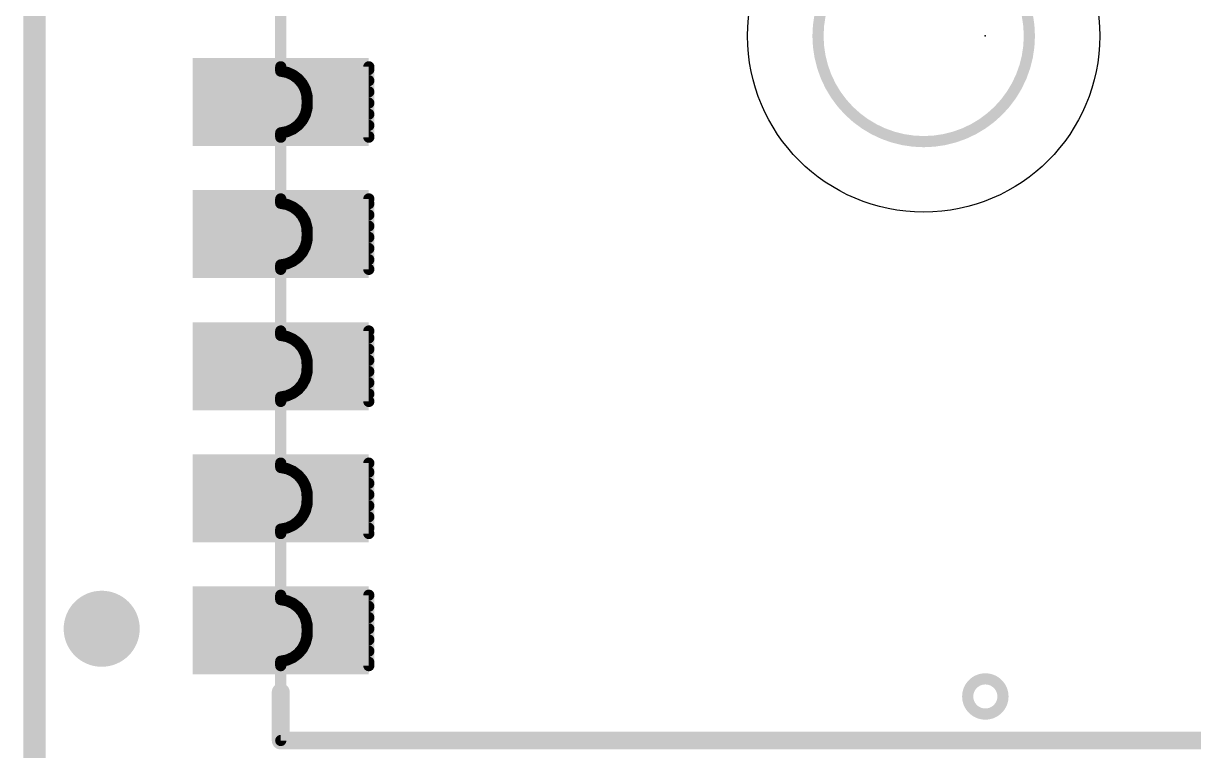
# Model space of a CAD drawing. Extents: x -24 to 83, y -23 to 53.
# Drawn here: x -0.13 to 13.16, y 13.48 to 21.73 of the extents above; entities that cross this region are included whole.
import ezdxf

# ---------------------------------------------------------------- set-up
doc = ezdxf.new("R2010")
doc.units = 0
for name, color, linetype in [('1', 12, 'CONTINUOUS'), ('16', 132, 'CONTINUOUS'), ('18', 110, 'CONTINUOUS'), ('20', 53, 'CONTINUOUS'), ('21', 41, 'CONTINUOUS'), ('23', 53, 'CONTINUOUS'), ('51', 53, 'CONTINUOUS')]:
    doc.layers.add(name, color=color, linetype=linetype)

# ---------------------------------------------------------------- blocks, each defined once
blk = doc.blocks.new('RECT')
blk.add_solid([(-0.5, -0.5), (0.5, -0.5), (-0.5, 0.5), (0.5, 0.5)])
blk = doc.blocks.new('ROUNDV')
at = {"const_width": 0.5}
blk.add_lwpolyline([(0, -0.25, 1), (0, 0.25, 1), (0, -0.25)], format="xyb", dxfattribs=at)

msp = doc.modelspace()

# ---------------------------------------------------------------- linework, layer by layer
at = {"layer": '1', "const_width": 0.254}
msp.add_lwpolyline([(0, 0), (0, 53.34)], dxfattribs=at)
at = {"layer": '16', "const_width": 0.254}
msp.add_lwpolyline([(0, 0), (0, 53.34)], dxfattribs=at)
at = {"layer": '20', "const_width": 0.2032}
msp.add_lwpolyline([(0, 2.54), (0, 50.8)], dxfattribs=at)
at = {"layer": '20'}
msp.add_circle((10.095, 21.59), 2, dxfattribs=at)
at = {"layer": '21', "const_width": 0.2032}
for points in [[(2.795, 13.59), (2.795, 14.14)], [(18.795, 13.59), (2.795, 13.59)]]:
    msp.add_lwpolyline(points, dxfattribs=at)
at = {"layer": '21', "const_width": 0.1016}
for points in [[(2.8458, 14.14, 1), (2.7442, 14.14)], [(2.795, 13.6408, 1), (2.795, 13.5392)], [(2.7442, 13.59, 1), (2.8458, 13.59)]]:
    msp.add_lwpolyline(points, format="xyb", dxfattribs=at)
at = {"layer": '23'}
msp.add_point((10.795, 21.59), dxfattribs=at)
at = {"layer": '51'}
for points, const_width in [([(0, 31.64), (0, 2.54)], 0.254), ([(2.795, 13.59), (2.795, 29.59)], 0.127), ([(2.795, 21.24), (3.795, 21.24)], 0.127), ([(2.795, 21.19), (2.795, 21.24)], 0.127), ([(2.795, 21.209), (3.795, 21.209)], 0.127), ([(3.795, 21.24), (3.795, 20.44)], 0.127), ([(2.8667, 21.1763), (2.795, 21.19)], 0.127), ([(2.9335, 21.147), (2.8667, 21.1763)], 0.127), ([(2.9922, 21.1035), (2.9335, 21.147)], 0.127), ([(3.0397, 21.0481), (2.9922, 21.1035)], 0.127), ([(3.0106, 21.082), (3.795, 21.082)], 0.127), ([(3.0737, 20.9835), (3.0397, 21.0481)], 0.127), ([(3.0924, 20.9129), (3.0737, 20.9835)], 0.127), ([(3.0812, 20.955), (3.795, 20.955)], 0.127), ([(3.095, 20.84), (3.0924, 20.9129)], 0.127), ([(3.0924, 20.7671), (3.095, 20.84)], 0.127), ([(3.0946, 20.828), (3.795, 20.828)], 0.127), ([(3.0397, 20.6319), (3.0737, 20.6965)], 0.127), ([(3.0737, 20.6965), (3.0924, 20.7671)], 0.127), ([(3.0749, 20.701), (3.795, 20.701)], 0.127), ([(2.8667, 20.5037), (2.9335, 20.533)], 0.127), ([(2.9335, 20.533), (2.9922, 20.5765)], 0.127), ([(2.9888, 20.574), (3.795, 20.574)], 0.127), ([(2.9922, 20.5765), (3.0397, 20.6319)], 0.127), ([(2.795, 20.49), (2.8667, 20.5037)], 0.127), ([(2.795, 20.44), (2.795, 20.49)], 0.127), ([(2.795, 20.447), (3.795, 20.447)], 0.127), ([(3.795, 20.44), (2.795, 20.44)], 0.127), ([(2.795, 19.74), (3.795, 19.74)], 0.127), ([(2.795, 19.69), (2.795, 19.74)], 0.127), ([(3.795, 19.74), (3.795, 18.94)], 0.127), ([(2.8667, 19.6763), (2.795, 19.69)], 0.127), ([(2.8211, 19.685), (3.795, 19.685)], 0.127), ([(2.9335, 19.647), (2.8667, 19.6763)], 0.127), ([(2.9922, 19.6035), (2.9335, 19.647)], 0.127), ([(3.0397, 19.5481), (2.9922, 19.6035)], 0.127), ([(3.0312, 19.558), (3.795, 19.558)], 0.127), ([(3.0737, 19.4835), (3.0397, 19.5481)], 0.127), ([(3.0924, 19.4129), (3.0737, 19.4835)], 0.127), ([(3.0876, 19.431), (3.795, 19.431)], 0.127), ([(3.095, 19.34), (3.0924, 19.4129)], 0.127), ([(3.0924, 19.2671), (3.095, 19.34)], 0.127), ([(3.0737, 19.1965), (3.0924, 19.2671)], 0.127), ([(3.0937, 19.304), (3.795, 19.304)], 0.127), ([(2.9335, 19.033), (2.9922, 19.0765)], 0.127), ([(2.9922, 19.0765), (3.0397, 19.1319)], 0.127), ([(3.0397, 19.1319), (3.0737, 19.1965)], 0.127), ([(3.0634, 19.177), (3.795, 19.177)], 0.127), ([(2.795, 18.99), (2.8667, 19.0037)], 0.127), ([(2.795, 18.94), (2.795, 18.99)], 0.127), ([(3.795, 18.94), (2.795, 18.94)], 0.127), ([(2.8667, 19.0037), (2.9335, 19.033)], 0.127), ([(2.9564, 19.05), (3.795, 19.05)], 0.127), ([(2.795, 18.24), (3.795, 18.24)], 0.127), ([(2.795, 18.19), (2.795, 18.24)], 0.127), ([(2.8667, 18.1763), (2.795, 18.19)], 0.127), ([(2.9335, 18.147), (2.8667, 18.1763)], 0.127), ([(2.9016, 18.161), (3.795, 18.161)], 0.127), ([(2.9922, 18.1035), (2.9335, 18.147)], 0.127), ([(3.795, 18.24), (3.795, 17.44)], 0.127), ([(3.0397, 18.0481), (2.9922, 18.1035)], 0.127), ([(3.0737, 17.9835), (3.0397, 18.0481)], 0.127), ([(3.0471, 18.034), (3.795, 18.034)], 0.127), ([(3.0924, 17.9129), (3.0737, 17.9835)], 0.127), ([(3.095, 17.84), (3.0924, 17.9129)], 0.127), ([(3.0926, 17.907), (3.795, 17.907)], 0.127), ([(3.0737, 17.6965), (3.0924, 17.7671)], 0.127), ([(3.0924, 17.7671), (3.095, 17.84)], 0.127), ([(3.0929, 17.78), (3.795, 17.78)], 0.127), ([(2.9922, 17.5765), (3.0397, 17.6319)], 0.127), ([(3.0397, 17.6319), (3.0737, 17.6965)], 0.127), ([(3.0508, 17.653), (3.795, 17.653)], 0.127), ([(2.795, 17.49), (2.8667, 17.5037)], 0.127), ([(2.795, 17.44), (2.795, 17.49)], 0.127), ([(2.8667, 17.5037), (2.9335, 17.533)], 0.127), ([(2.9175, 17.526), (3.795, 17.526)], 0.127), ([(2.9335, 17.533), (2.9922, 17.5765)], 0.127), ([(3.795, 17.44), (2.795, 17.44)], 0.127), ([(2.795, 16.74), (3.795, 16.74)], 0.127), ([(2.795, 16.69), (2.795, 16.74)], 0.127), ([(2.8667, 16.6763), (2.795, 16.69)], 0.127), ([(3.795, 16.74), (3.795, 15.94)], 0.127), ([(2.9335, 16.647), (2.8667, 16.6763)], 0.127), ([(2.9922, 16.6035), (2.9335, 16.647)], 0.127), ([(2.947, 16.637), (3.795, 16.637)], 0.127), ([(3.0397, 16.5481), (2.9922, 16.6035)], 0.127), ([(3.0737, 16.4835), (3.0397, 16.5481)], 0.127), ([(3.0597, 16.51), (3.795, 16.51)], 0.127), ([(3.0924, 16.4129), (3.0737, 16.4835)], 0.127), ([(3.095, 16.34), (3.0924, 16.4129)], 0.127), ([(3.0924, 16.2671), (3.095, 16.34)], 0.127), ([(3.0935, 16.383), (3.795, 16.383)], 0.127), ([(3.0397, 16.1319), (3.0737, 16.1965)], 0.127), ([(3.0737, 16.1965), (3.0924, 16.2671)], 0.127), ([(3.0895, 16.256), (3.795, 16.256)], 0.127), ([(2.8667, 16.0037), (2.9335, 16.033)], 0.127), ([(2.9335, 16.033), (2.9922, 16.0765)], 0.127), ([(2.9922, 16.0765), (3.0397, 16.1319)], 0.127), ([(3.0372, 16.129), (3.795, 16.129)], 0.127), ([(2.795, 15.99), (2.8667, 16.0037)], 0.127), ([(2.795, 15.94), (2.795, 15.99)], 0.127), ([(3.795, 15.94), (2.795, 15.94)], 0.127), ([(2.8577, 16.002), (3.795, 16.002)], 0.127), ([(2.795, 15.24), (3.795, 15.24)], 0.127), ([(2.795, 15.19), (2.795, 15.24)], 0.127), ([(3.795, 15.24), (3.795, 14.44)], 0.127), ([(2.8667, 15.1763), (2.795, 15.19)], 0.127), ([(2.9335, 15.147), (2.8667, 15.1763)], 0.127), ([(2.9922, 15.1035), (2.9335, 15.147)], 0.127), ([(2.9794, 15.113), (3.795, 15.113)], 0.127), ([(3.0397, 15.0481), (2.9922, 15.1035)], 0.127), ([(3.0737, 14.9835), (3.0397, 15.0481)], 0.127), ([(3.0723, 14.986), (3.795, 14.986)], 0.127), ([(3.0924, 14.9129), (3.0737, 14.9835)], 0.127), ([(3.095, 14.84), (3.0924, 14.9129)], 0.127), ([(3.0924, 14.7671), (3.095, 14.84)], 0.127), ([(3.0943, 14.859), (3.795, 14.859)], 0.127), ([(3.0397, 14.6319), (3.0737, 14.6965)], 0.127), ([(3.0737, 14.6965), (3.0924, 14.7671)], 0.127), ([(3.0831, 14.732), (3.795, 14.732)], 0.127), ([(2.9335, 14.533), (2.9922, 14.5765)], 0.127), ([(2.9922, 14.5765), (3.0397, 14.6319)], 0.127), ([(3.0166, 14.605), (3.795, 14.605)], 0.127), ([(2.795, 14.49), (2.8667, 14.5037)], 0.127), ([(2.795, 14.44), (2.795, 14.49)], 0.127), ([(2.795, 14.478), (3.795, 14.478)], 0.127), ([(3.795, 14.44), (2.795, 14.44)], 0.127), ([(2.8667, 14.5037), (2.9335, 14.533)], 0.127), ([(18.795, 13.59), (2.795, 13.59)], 0.127)]:
    msp.add_lwpolyline(points, dxfattribs=dict(at, const_width=const_width))
for points, const_width in [([(10.095, 20.39, 1), (10.095, 22.79, 1), (10.095, 20.39)], 0.127), ([(2.8268, 21.24, 1), (2.7632, 21.24)], 0.0635), ([(2.795, 21.2718, 1), (2.795, 21.2083)], 0.0635), ([(2.795, 21.2407, 1), (2.795, 21.1773)], 0.0635), ([(3.8268, 21.24, 1), (3.7633, 21.24)], 0.0635), ([(3.795, 21.2083, 1), (3.795, 21.2718)], 0.0635), ([(3.795, 21.1773, 1), (3.795, 21.2407)], 0.0635), ([(2.7632, 21.19, 1), (2.8268, 21.19)], 0.0635), ([(2.801, 21.2212, 1), (2.789, 21.1588)], 0.0635), ([(2.8794, 21.2054, 1), (2.8539, 21.1472)], 0.0635), ([(2.8607, 21.1451, 1), (2.8727, 21.2075)], 0.0635), ([(2.9524, 21.1725, 1), (2.9146, 21.1215)], 0.0635), ([(2.9208, 21.1179, 1), (2.9463, 21.176)], 0.0635), ([(3.0163, 21.1242, 1), (2.9681, 21.0828)], 0.0635), ([(2.9733, 21.078, 1), (3.0111, 21.129)], 0.0635), ([(3.0106, 21.1137, 1), (3.0106, 21.0503)], 0.0635), ([(3.795, 21.0503, 1), (3.795, 21.1137)], 0.0635), ([(3.0678, 21.0629, 1), (3.0116, 21.0333)], 0.0635), ([(3.0156, 21.0274, 1), (3.0638, 21.0687)], 0.0635), ([(3.1043, 20.9916, 1), (3.043, 20.9753)], 0.0635), ([(3.0456, 20.9687, 1), (3.1018, 20.9983)], 0.0635), ([(3.0812, 20.9868, 1), (3.0812, 20.9233)], 0.0635), ([(3.795, 20.9233, 1), (3.795, 20.9868)], 0.0635), ([(3.1241, 20.9141, 1), (3.0607, 20.9118)], 0.0635), ([(3.0617, 20.9048, 1), (3.1231, 20.9211)], 0.0635), ([(3.0946, 20.8597, 1), (3.0946, 20.7963)], 0.0635), ([(3.1267, 20.8389, 1), (3.0633, 20.8411)], 0.0635), ([(3.0633, 20.8389, 1), (3.1267, 20.8411)], 0.0635), ([(3.795, 20.7963, 1), (3.795, 20.8597)], 0.0635), ([(3.043, 20.7047, 1), (3.1043, 20.6884)], 0.0635), ([(3.0749, 20.7327, 1), (3.0749, 20.6693)], 0.0635), ([(3.1018, 20.6817, 1), (3.0456, 20.7113)], 0.0635), ([(3.0607, 20.7682, 1), (3.1241, 20.7659)], 0.0635), ([(3.1231, 20.7589, 1), (3.0617, 20.7752)], 0.0635), ([(3.795, 20.6693, 1), (3.795, 20.7327)], 0.0635), ([(2.9463, 20.504, 1), (2.9208, 20.5621)], 0.0635), ([(2.9888, 20.6058, 1), (2.9888, 20.5423)], 0.0635), ([(2.9681, 20.5972, 1), (3.0163, 20.5558)], 0.0635), ([(3.0111, 20.551, 1), (2.9733, 20.602)], 0.0635), ([(3.0116, 20.6467, 1), (3.0678, 20.6171)], 0.0635), ([(3.0638, 20.6113, 1), (3.0156, 20.6526)], 0.0635), ([(3.795, 20.5423, 1), (3.795, 20.6058)], 0.0635), ([(2.8268, 20.49, 1), (2.7632, 20.49)], 0.0635), ([(2.7632, 20.44, 1), (2.8268, 20.44)], 0.0635), ([(2.789, 20.5212, 1), (2.801, 20.4588)], 0.0635), ([(2.795, 20.4788, 1), (2.795, 20.4153)], 0.0635), ([(2.795, 20.4718, 1), (2.795, 20.4083)], 0.0635), ([(2.8539, 20.5328, 1), (2.8794, 20.4746)], 0.0635), ([(2.8727, 20.4725, 1), (2.8607, 20.5349)], 0.0635), ([(2.9146, 20.5585, 1), (2.9524, 20.5075)], 0.0635), ([(3.7633, 20.44, 1), (3.8268, 20.44)], 0.0635), ([(3.795, 20.4153, 1), (3.795, 20.4788)], 0.0635), ([(3.795, 20.4083, 1), (3.795, 20.4718)], 0.0635), ([(2.8268, 19.74, 1), (2.7632, 19.74)], 0.0635), ([(2.795, 19.7718, 1), (2.795, 19.7083)], 0.0635), ([(3.8268, 19.74, 1), (3.7633, 19.74)], 0.0635), ([(3.795, 19.7083, 1), (3.795, 19.7718)], 0.0635), ([(2.7632, 19.69, 1), (2.8268, 19.69)], 0.0635), ([(2.801, 19.7212, 1), (2.789, 19.6588)], 0.0635), ([(2.8211, 19.7168, 1), (2.8211, 19.6533)], 0.0635), ([(2.8794, 19.7054, 1), (2.8539, 19.6472)], 0.0635), ([(2.8607, 19.6451, 1), (2.8727, 19.7075)], 0.0635), ([(2.9524, 19.6725, 1), (2.9146, 19.6215)], 0.0635), ([(2.9208, 19.6179, 1), (2.9463, 19.676)], 0.0635), ([(3.0163, 19.6242, 1), (2.9681, 19.5828)], 0.0635), ([(3.795, 19.6533, 1), (3.795, 19.7168)], 0.0635), ([(2.9733, 19.578, 1), (3.0111, 19.629)], 0.0635), ([(3.0312, 19.5897, 1), (3.0312, 19.5263)], 0.0635), ([(3.0678, 19.5629, 1), (3.0116, 19.5333)], 0.0635), ([(3.0156, 19.5274, 1), (3.0638, 19.5687)], 0.0635), ([(3.1043, 19.4916, 1), (3.043, 19.4753)], 0.0635), ([(3.795, 19.5263, 1), (3.795, 19.5897)], 0.0635), ([(3.0456, 19.4687, 1), (3.1018, 19.4983)], 0.0635), ([(3.0876, 19.4627, 1), (3.0876, 19.3993)], 0.0635), ([(3.1241, 19.4141, 1), (3.0607, 19.4118)], 0.0635), ([(3.0617, 19.4048, 1), (3.1231, 19.4211)], 0.0635), ([(3.1267, 19.3389, 1), (3.0633, 19.3411)], 0.0635), ([(3.795, 19.3993, 1), (3.795, 19.4627)], 0.0635), ([(3.0607, 19.2682, 1), (3.1241, 19.2659)], 0.0635), ([(3.1231, 19.2589, 1), (3.0617, 19.2752)], 0.0635), ([(3.0937, 19.3358, 1), (3.0937, 19.2723)], 0.0635), ([(3.0633, 19.3389, 1), (3.1267, 19.3411)], 0.0635), ([(3.795, 19.2723, 1), (3.795, 19.3358)], 0.0635), ([(3.0111, 19.051, 1), (2.9733, 19.102)], 0.0635), ([(3.0116, 19.1467, 1), (3.0678, 19.1171)], 0.0635), ([(3.0638, 19.1113, 1), (3.0156, 19.1526)], 0.0635), ([(3.0634, 19.2087, 1), (3.0634, 19.1453)], 0.0635), ([(3.043, 19.2047, 1), (3.1043, 19.1884)], 0.0635), ([(3.1018, 19.1817, 1), (3.0456, 19.2113)], 0.0635), ([(3.795, 19.1453, 1), (3.795, 19.2087)], 0.0635), ([(2.8268, 18.99, 1), (2.7632, 18.99)], 0.0635), ([(2.789, 19.0212, 1), (2.801, 18.9588)], 0.0635), ([(2.795, 18.9718, 1), (2.795, 18.9083)], 0.0635), ([(2.8539, 19.0328, 1), (2.8794, 18.9746)], 0.0635), ([(2.8727, 18.9725, 1), (2.8607, 19.0349)], 0.0635), ([(2.9146, 19.0585, 1), (2.9524, 19.0075)], 0.0635), ([(2.9463, 19.004, 1), (2.9208, 19.0621)], 0.0635), ([(2.9564, 19.0817, 1), (2.9564, 19.0183)], 0.0635), ([(2.9681, 19.0972, 1), (3.0163, 19.0558)], 0.0635), ([(3.795, 19.0183, 1), (3.795, 19.0817)], 0.0635), ([(3.795, 18.9083, 1), (3.795, 18.9718)], 0.0635), ([(2.7632, 18.94, 1), (2.8268, 18.94)], 0.0635), ([(3.7633, 18.94, 1), (3.8268, 18.94)], 0.0635), ([(2.8268, 18.24, 1), (2.7632, 18.24)], 0.0635), ([(2.7632, 18.19, 1), (2.8268, 18.19)], 0.0635), ([(2.795, 18.2718, 1), (2.795, 18.2083)], 0.0635), ([(2.801, 18.2212, 1), (2.789, 18.1588)], 0.0635), ([(2.8794, 18.2054, 1), (2.8539, 18.1472)], 0.0635), ([(2.8607, 18.1451, 1), (2.8727, 18.2075)], 0.0635), ([(2.9016, 18.1928, 1), (2.9016, 18.1293)], 0.0635), ([(2.9524, 18.1725, 1), (2.9146, 18.1215)], 0.0635), ([(2.9208, 18.1179, 1), (2.9463, 18.176)], 0.0635), ([(3.8268, 18.24, 1), (3.7633, 18.24)], 0.0635), ([(3.795, 18.2083, 1), (3.795, 18.2718)], 0.0635), ([(3.795, 18.1293, 1), (3.795, 18.1928)], 0.0635), ([(3.0163, 18.1242, 1), (2.9681, 18.0828)], 0.0635), ([(2.9733, 18.078, 1), (3.0111, 18.129)], 0.0635), ([(3.0678, 18.0629, 1), (3.0116, 18.0333)], 0.0635), ([(3.0471, 18.0658, 1), (3.0471, 18.0023)], 0.0635), ([(3.0156, 18.0274, 1), (3.0638, 18.0687)], 0.0635), ([(3.795, 18.0023, 1), (3.795, 18.0658)], 0.0635), ([(3.1043, 17.9916, 1), (3.043, 17.9753)], 0.0635), ([(3.0456, 17.9687, 1), (3.1018, 17.9983)], 0.0635), ([(3.1241, 17.9141, 1), (3.0607, 17.9118)], 0.0635), ([(3.0926, 17.9387, 1), (3.0926, 17.8753)], 0.0635), ([(3.0617, 17.9048, 1), (3.1231, 17.9211)], 0.0635), ([(3.795, 17.8753, 1), (3.795, 17.9387)], 0.0635), ([(3.0929, 17.8117, 1), (3.0929, 17.7483)], 0.0635), ([(3.1231, 17.7589, 1), (3.0617, 17.7752)], 0.0635), ([(3.1267, 17.8389, 1), (3.0633, 17.8411)], 0.0635), ([(3.0633, 17.8389, 1), (3.1267, 17.8411)], 0.0635), ([(3.795, 17.7483, 1), (3.795, 17.8117)], 0.0635), ([(3.0116, 17.6467, 1), (3.0678, 17.6171)], 0.0635), ([(3.0638, 17.6113, 1), (3.0156, 17.6526)], 0.0635), ([(3.0508, 17.6848, 1), (3.0508, 17.6213)], 0.0635), ([(3.043, 17.7047, 1), (3.1043, 17.6884)], 0.0635), ([(3.1018, 17.6817, 1), (3.0456, 17.7113)], 0.0635), ([(3.0607, 17.7682, 1), (3.1241, 17.7659)], 0.0635), ([(3.795, 17.6213, 1), (3.795, 17.6848)], 0.0635), ([(2.8268, 17.49, 1), (2.7632, 17.49)], 0.0635), ([(2.789, 17.5212, 1), (2.801, 17.4588)], 0.0635), ([(2.8539, 17.5328, 1), (2.8794, 17.4746)], 0.0635), ([(2.8727, 17.4725, 1), (2.8607, 17.5349)], 0.0635), ([(2.9175, 17.5577, 1), (2.9175, 17.4943)], 0.0635), ([(2.9146, 17.5585, 1), (2.9524, 17.5075)], 0.0635), ([(2.9463, 17.504, 1), (2.9208, 17.5621)], 0.0635), ([(2.9681, 17.5972, 1), (3.0163, 17.5558)], 0.0635), ([(3.0111, 17.551, 1), (2.9733, 17.602)], 0.0635), ([(3.795, 17.4943, 1), (3.795, 17.5577)], 0.0635), ([(2.7632, 17.44, 1), (2.8268, 17.44)], 0.0635), ([(2.795, 17.4718, 1), (2.795, 17.4083)], 0.0635), ([(3.7633, 17.44, 1), (3.8268, 17.44)], 0.0635), ([(3.795, 17.4083, 1), (3.795, 17.4718)], 0.0635), ([(2.8268, 16.74, 1), (2.7632, 16.74)], 0.0635), ([(2.795, 16.7718, 1), (2.795, 16.7083)], 0.0635), ([(2.801, 16.7212, 1), (2.789, 16.6588)], 0.0635), ([(3.8268, 16.74, 1), (3.7633, 16.74)], 0.0635), ([(3.795, 16.7083, 1), (3.795, 16.7718)], 0.0635), ([(2.7632, 16.69, 1), (2.8268, 16.69)], 0.0635), ([(2.8794, 16.7054, 1), (2.8539, 16.6472)], 0.0635), ([(2.8607, 16.6451, 1), (2.8727, 16.7075)], 0.0635), ([(2.9524, 16.6725, 1), (2.9146, 16.6215)], 0.0635), ([(2.947, 16.6687, 1), (2.947, 16.6053)], 0.0635), ([(2.9208, 16.6179, 1), (2.9463, 16.676)], 0.0635), ([(3.0163, 16.6242, 1), (2.9681, 16.5828)], 0.0635), ([(2.9733, 16.578, 1), (3.0111, 16.629)], 0.0635), ([(3.0678, 16.5629, 1), (3.0116, 16.5333)], 0.0635), ([(3.795, 16.6053, 1), (3.795, 16.6687)], 0.0635), ([(3.0156, 16.5274, 1), (3.0638, 16.5687)], 0.0635), ([(3.0597, 16.5418, 1), (3.0597, 16.4783)], 0.0635), ([(3.1043, 16.4916, 1), (3.043, 16.4753)], 0.0635), ([(3.0456, 16.4687, 1), (3.1018, 16.4983)], 0.0635), ([(3.1241, 16.4141, 1), (3.0607, 16.4118)], 0.0635), ([(3.795, 16.4783, 1), (3.795, 16.5418)], 0.0635), ([(3.0617, 16.4048, 1), (3.1231, 16.4211)], 0.0635), ([(3.0935, 16.4147, 1), (3.0935, 16.3513)], 0.0635), ([(3.1267, 16.3389, 1), (3.0633, 16.3411)], 0.0635), ([(3.0633, 16.3389, 1), (3.1267, 16.3411)], 0.0635), ([(3.795, 16.3513, 1), (3.795, 16.4147)], 0.0635), ([(3.043, 16.2047, 1), (3.1043, 16.1884)], 0.0635), ([(3.1018, 16.1817, 1), (3.0456, 16.2113)], 0.0635), ([(3.0895, 16.2877, 1), (3.0895, 16.2243)], 0.0635), ([(3.0607, 16.2682, 1), (3.1241, 16.2659)], 0.0635), ([(3.1231, 16.2589, 1), (3.0617, 16.2752)], 0.0635), ([(3.795, 16.2243, 1), (3.795, 16.2877)], 0.0635), ([(2.9146, 16.0585, 1), (2.9524, 16.0075)], 0.0635), ([(2.9463, 16.004, 1), (2.9208, 16.0621)], 0.0635), ([(2.9681, 16.0972, 1), (3.0163, 16.0558)], 0.0635), ([(3.0111, 16.051, 1), (2.9733, 16.102)], 0.0635), ([(3.0372, 16.1608, 1), (3.0372, 16.0973)], 0.0635), ([(3.0116, 16.1467, 1), (3.0678, 16.1171)], 0.0635), ([(3.0638, 16.1113, 1), (3.0156, 16.1526)], 0.0635), ([(3.795, 16.0973, 1), (3.795, 16.1608)], 0.0635), ([(2.8268, 15.99, 1), (2.7632, 15.99)], 0.0635), ([(2.7632, 15.94, 1), (2.8268, 15.94)], 0.0635), ([(2.789, 16.0212, 1), (2.801, 15.9588)], 0.0635), ([(2.795, 15.9718, 1), (2.795, 15.9083)], 0.0635), ([(2.8577, 16.0338, 1), (2.8577, 15.9703)], 0.0635), ([(2.8539, 16.0328, 1), (2.8794, 15.9746)], 0.0635), ([(2.8727, 15.9725, 1), (2.8607, 16.0349)], 0.0635), ([(3.7633, 15.94, 1), (3.8268, 15.94)], 0.0635), ([(3.795, 15.9703, 1), (3.795, 16.0338)], 0.0635), ([(3.795, 15.9083, 1), (3.795, 15.9718)], 0.0635), ([(2.795, 15.2718, 1), (2.795, 15.2082)], 0.0635), ([(2.8268, 15.24, 1), (2.7632, 15.24)], 0.0635), ([(3.8268, 15.24, 1), (3.7633, 15.24)], 0.0635), ([(3.795, 15.2082, 1), (3.795, 15.2718)], 0.0635), ([(2.7632, 15.19, 1), (2.8268, 15.19)], 0.0635), ([(2.801, 15.2212, 1), (2.789, 15.1588)], 0.0635), ([(2.8794, 15.2054, 1), (2.8539, 15.1472)], 0.0635), ([(2.8607, 15.1451, 1), (2.8727, 15.2075)], 0.0635), ([(2.9524, 15.1725, 1), (2.9146, 15.1215)], 0.0635), ([(2.9208, 15.1179, 1), (2.9463, 15.176)], 0.0635), ([(2.9794, 15.1448, 1), (2.9794, 15.0813)], 0.0635), ([(3.0163, 15.1242, 1), (2.9681, 15.0828)], 0.0635), ([(2.9733, 15.078, 1), (3.0111, 15.129)], 0.0635), ([(3.795, 15.0813, 1), (3.795, 15.1448)], 0.0635), ([(3.0678, 15.0629, 1), (3.0116, 15.0333)], 0.0635), ([(3.0156, 15.0274, 1), (3.0638, 15.0687)], 0.0635), ([(3.0723, 15.0178, 1), (3.0723, 14.9543)], 0.0635), ([(3.1043, 14.9916, 1), (3.043, 14.9753)], 0.0635), ([(3.0456, 14.9687, 1), (3.1018, 14.9983)], 0.0635), ([(3.795, 14.9543, 1), (3.795, 15.0178)], 0.0635), ([(3.1241, 14.9141, 1), (3.0607, 14.9118)], 0.0635), ([(3.0617, 14.9048, 1), (3.1231, 14.9211)], 0.0635), ([(3.0943, 14.8908, 1), (3.0943, 14.8272)], 0.0635), ([(3.1267, 14.8389, 1), (3.0633, 14.8411)], 0.0635), ([(3.795, 14.8272, 1), (3.795, 14.8908)], 0.0635), ([(3.1018, 14.6817, 1), (3.0456, 14.7113)], 0.0635), ([(3.0831, 14.7638, 1), (3.0831, 14.7003)], 0.0635), ([(3.0607, 14.7682, 1), (3.1241, 14.7659)], 0.0635), ([(3.1231, 14.7589, 1), (3.0617, 14.7752)], 0.0635), ([(3.0633, 14.8389, 1), (3.1267, 14.8411)], 0.0635), ([(3.795, 14.7003, 1), (3.795, 14.7638)], 0.0635), ([(2.9681, 14.5972, 1), (3.0163, 14.5558)], 0.0635), ([(3.0111, 14.551, 1), (2.9733, 14.602)], 0.0635), ([(3.0166, 14.6368, 1), (3.0166, 14.5732)], 0.0635), ([(3.0116, 14.6467, 1), (3.0678, 14.6171)], 0.0635), ([(3.0638, 14.6113, 1), (3.0156, 14.6526)], 0.0635), ([(3.043, 14.7047, 1), (3.1043, 14.6884)], 0.0635), ([(3.795, 14.5732, 1), (3.795, 14.6368)], 0.0635), ([(2.8268, 14.49, 1), (2.7632, 14.49)], 0.0635), ([(2.789, 14.5212, 1), (2.801, 14.4588)], 0.0635), ([(2.795, 14.5098, 1), (2.795, 14.4463)], 0.0635), ([(2.795, 14.4718, 1), (2.795, 14.4083)], 0.0635), ([(2.8539, 14.5328, 1), (2.8794, 14.4746)], 0.0635), ([(2.8727, 14.4725, 1), (2.8607, 14.5349)], 0.0635), ([(2.9146, 14.5585, 1), (2.9524, 14.5075)], 0.0635), ([(2.9463, 14.504, 1), (2.9208, 14.5621)], 0.0635), ([(3.795, 14.4463, 1), (3.795, 14.5098)], 0.0635), ([(3.795, 14.4083, 1), (3.795, 14.4718)], 0.0635), ([(2.7632, 14.44, 1), (2.8268, 14.44)], 0.0635), ([(3.7633, 14.44, 1), (3.8268, 14.44)], 0.0635), ([(10.795, 13.89, 1), (10.795, 14.29, 1), (10.795, 13.89)], 0.127), ([(2.795, 13.6218, 1), (2.795, 13.5582)], 0.0635), ([(2.7632, 13.59, 1), (2.8268, 13.59)], 0.0635)]:
    msp.add_lwpolyline(points, format="xyb", dxfattribs=dict(at, const_width=const_width))

# ---------------------------------------------------------------- block references
at = {"layer": '1', "xscale": 2}
for p in [(2.795, 20.84), (2.795, 19.34), (2.795, 17.84), (2.795, 16.34), (2.795, 14.84)]:
    msp.add_blockref('RECT', p, dxfattribs=at)
at = {"layer": '18', "xscale": 0.8636, "yscale": 0.8636}
msp.add_blockref('ROUNDV', (0.762, 14.859), dxfattribs=at)
msp.add_blockref('ROUNDV', (0.762, 14.859), dxfattribs=at)

doc.saveas('drawing.dxf')
